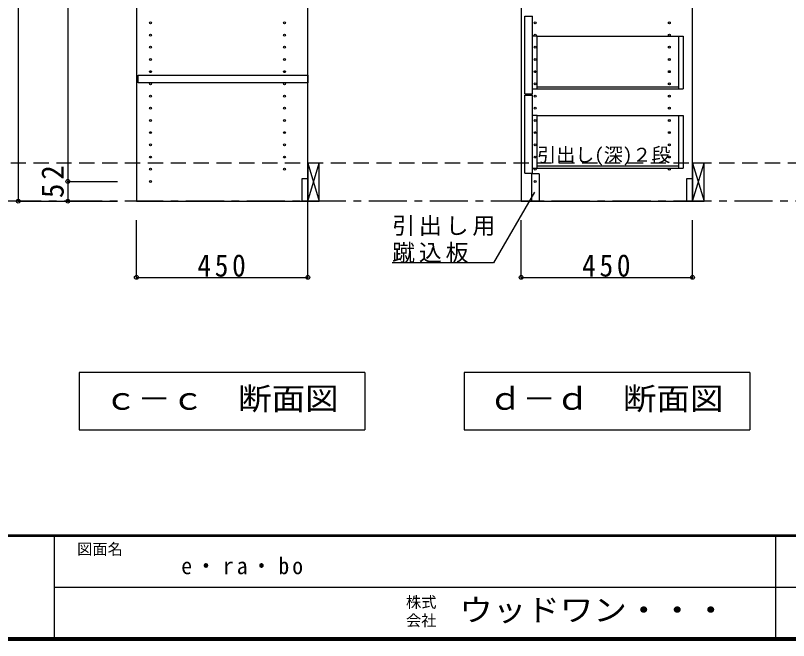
# Model space of a CAD drawing. Units: millimetres at full size, sheet at 1:20. Extents: x -8005 to 8005, y -2932 to 2722.
# Drawn here: x 4003 to 6033, y -2864 to -1224 of the extents above; entities that cross this region are included whole.
import ezdxf
from ezdxf.enums import TextEntityAlignment as Align

# ---------------------------------------------------------------- set-up
doc = ezdxf.new("R2010")
doc.units = ezdxf.units.MM
doc.header["$LTSCALE"] = 20
doc.header["$PDMODE"] = 32
doc.header["$PDSIZE"] = 10
for name, pattern in [('CHAIN1', [8, 5, -1, 1, -1]), ('DASHED1', [1.8, 1.2, -0.6]), ('DASHED2', [3, 2, -1])]:
    doc.linetypes.add(name, pattern=pattern)
for name, color, linetype in [('0-4_可動棚', 3, 'Continuous'), ('0-5', 4, 'Continuous'), ('0-7_桟木・巾木', 2, 'Continuous'), ('0-8_引き出し', 2, 'Continuous'), ('0-A_文字', 7, 'Continuous'), ('0-B_寸法', 7, 'Continuous'), ('F-1_枠', 6, 'Continuous'), ('F-A_文字', 7, 'Continuous')]:
    doc.layers.add(name, color=color, linetype=linetype)
doc.styles.add('ＭＳ ゴシック', font='')
doc.styles.get('ＭＳ ゴシック').set_extended_font_data('MS Gothic')

# ---------------------------------------------------------------- blocks, each defined once
blk = doc.blocks.new('無垢引出（深）2段')
at = {"layer": '0-A_文字', "color": 2}
for p, q in [((-188.69, 227.37), (-168.69, 227.37)), ((-188.69, 23.37), (-188.69, 227.37)), ((-168.69, 23.37), (-168.69, 227.37)), ((-156.69, 174.37), (-168.69, 174.37)), ((-156.69, 36.37), (-156.69, 174.37)), ((214.15, 174.37), (226.31, 174.37)), ((214.31, 174.37), (214.31, 36.37)), ((226.31, 174.37), (226.31, 36.37)), ((-156.69, 41.87), (214.31, 41.87)), ((-188.69, 23.37), (-168.69, 23.37)), ((-168.69, 36.37), (-156.69, 36.37)), ((214.31, 36.37), (226.31, 36.37)), ((-188.69, 19.37), (-168.69, 19.37)), ((-188.69, -184.63), (-188.69, 19.37)), ((-168.69, -184.63), (-168.69, 19.37)), ((-156.69, -33.63), (-168.69, -33.63)), ((-156.69, -171.63), (-156.69, -33.63)), ((214.15, -33.63), (226.31, -33.63)), ((214.31, -33.63), (214.31, -171.63)), ((226.31, -33.63), (226.31, -171.63)), ((-168.69, -171.63), (-156.69, -171.63)), ((-156.69, -166.13), (214.31, -166.13)), ((214.31, -171.63), (226.31, -171.63)), ((-188.69, -184.63), (-168.69, -184.63))]:
    blk.add_line(p, q, dxfattribs=at)
at = {"layer": '0-A_文字'}
for p, q in [((-156.69, 174.37), (214.15, 174.37)), ((-156.69, 36.37), (214.31, 36.37)), ((-156.69, -33.63), (214.15, -33.63)), ((-156.69, -171.63), (214.31, -171.63))]:
    blk.add_line(p, q, dxfattribs=at)
at = {"layer": '0-A_文字', "linetype": 'DASHED1'}
for p, q in [((214.15, 174.37), (226.31, 174.37)), ((214.15, -33.63), (226.31, -33.63))]:
    blk.add_line(p, q, dxfattribs=at)
at = {"layer": '0-A_文字', "style": 'ＭＳ ゴシック'}
blk.add_text('引出し(深)２段', height=36.66, dxfattribs=at).set_placement((-156.69, -166.13), align=Align.BOTTOM_LEFT)

msp = doc.modelspace()

# ---------------------------------------------------------------- linework, layer by layer
at = {"layer": '0-4_可動棚', "color": 2}
msp.add_lwpolyline([(4325.66, -1380.77), (4770.66, -1380.77), (4770.66, -1400.77), (4325.66, -1400.77)], close=True, dxfattribs=at)
at = {"layer": '0-5', "color": 3}
for p, q in [((4320.66, 570.73), (4320.66, -1711.27)), ((4770.66, -1711.27), (4770.66, 570.73)), ((5330.66, 570.73), (5330.66, -1711.27)), ((5780.66, -1711.27), (5780.66, 570.73)), ((4320.66, -1711.27), (4770.66, -1711.27)), ((5330.66, -1711.27), (5780.66, -1711.27))]:
    msp.add_line(p, q, dxfattribs=at)
at = {"layer": '0-5'}
for centre in [(4357.66, -1243.27), (4709.66, -1243.27), (5367.66, -1243.27), (5719.66, -1243.27), (4357.66, -1275.27), (4709.66, -1275.27), (5367.66, -1275.27), (5719.66, -1275.27), (4357.66, -1307.27), (4709.66, -1307.27), (5367.66, -1307.27), (5719.66, -1307.27), (4357.66, -1339.27), (4709.66, -1339.27), (5367.66, -1339.27), (5719.66, -1339.27), (4357.66, -1371.27), (4709.66, -1371.27), (5367.66, -1371.27), (5719.66, -1371.27), (4357.66, -1403.27), (4709.66, -1403.27), (5367.66, -1403.27), (5719.66, -1403.27), (4357.66, -1435.27), (4709.66, -1435.27), (5367.66, -1435.27), (5719.66, -1435.27), (4357.66, -1467.27), (4709.66, -1467.27), (5367.66, -1467.27), (5719.66, -1467.27), (4357.66, -1499.27), (4709.66, -1499.27), (5367.66, -1499.27), (5719.66, -1499.27), (4357.66, -1531.27), (4709.66, -1531.27), (5367.66, -1531.27), (5719.66, -1531.27), (4357.66, -1563.27), (4709.66, -1563.27), (5367.66, -1563.27), (5719.66, -1563.27), (4357.66, -1595.27), (4709.66, -1595.27), (5367.66, -1595.27), (5719.66, -1595.27), (4357.66, -1627.27), (4709.66, -1627.27), (5367.66, -1627.27), (5719.66, -1627.27), (4357.66, -1659.27), (5367.66, -1659.27)]:
    msp.add_circle(centre, 2.5, dxfattribs=at)
at = {"layer": '0-7_桟木・巾木'}
for p, q in [((4755.66, -1651.27), (4770.66, -1651.27)), ((4770.66, -1651.27), (4770.66, -1711.27)), ((5765.66, -1651.27), (5780.66, -1651.27)), ((5780.66, -1651.27), (5780.66, -1711.27))]:
    msp.add_line(p, q, dxfattribs=at)
for points in [[(4770.66, -1711.27), (4755.66, -1711.27), (4755.66, -1651.27)], [(5780.66, -1711.27), (5765.66, -1711.27), (5765.66, -1651.27)]]:
    msp.add_lwpolyline(points, dxfattribs=at)
at = {"layer": '0-8_引き出し', "color": 3}
for p, q in [((4770.66, -1611.27), (4770.66, -1711.27)), ((4800.66, -1611.27), (4770.66, -1611.27)), ((4800.66, -1711.27), (4800.66, -1611.27)), ((5780.66, -1611.27), (5780.66, -1711.27)), ((5810.66, -1611.27), (5780.66, -1611.27)), ((5810.66, -1711.27), (5810.66, -1611.27)), ((4770.66, -1711.27), (4800.66, -1711.27)), ((5780.66, -1711.27), (5810.66, -1711.27))]:
    msp.add_line(p, q, dxfattribs=at)
at = {"layer": '0-8_引き出し', "color": 7}
for p, q in [((4770.66, -1711.27), (4800.66, -1611.27)), ((4770.66, -1611.27), (4800.66, -1711.27)), ((5780.66, -1711.27), (5810.66, -1611.27)), ((5780.66, -1611.27), (5810.66, -1711.27)), ((5357.66, -1639.27), (5357.66, -1711.27)), ((5377.66, -1639.27), (5357.66, -1639.27))]:
    msp.add_line(p, q, dxfattribs=at)
msp.add_lwpolyline([(5377.66, -1639.27), (5377.66, -1711.27), (5357.66, -1711.27)], dxfattribs=at)
at = {"layer": '0-A_文字'}
for p, q in [((5365.41, -1687.54), (5258.33, -1873.01)), ((5258.33, -1873.01), (4992.04, -1873.01)), ((4170.66, -2161.27), (4170.66, -2311.27)), ((4920.66, -2161.27), (4170.66, -2161.27)), ((4920.66, -2161.27), (4920.66, -2311.27)), ((5180.66, -2161.27), (5180.66, -2311.27)), ((5930.66, -2161.27), (5180.66, -2161.27)), ((5930.66, -2161.27), (5930.66, -2311.27)), ((4170.66, -2311.27), (4920.66, -2311.27)), ((5180.66, -2311.27), (5930.66, -2311.27))]:
    msp.add_line(p, q, dxfattribs=at)
at = {"layer": '0-A_文字', "linetype": 'CHAIN1'}
for p, q in [((6790.66, -1711.27), (1220.66, -1711.27)), ((4770.66, -1811.27), (4770.66, -1711.27))]:
    msp.add_line(p, q, dxfattribs=at)
at = {"layer": '0-B_寸法', "color": 4}
for p, q in [((4010.66, 570.73), (4010.66, -1711.27)), ((4140.66, 484.73), (4140.66, -1659.27)), ((4140.66, -1659.27), (4270.66, -1659.27)), ((4140.66, -1659.27), (4140.66, -1711.27)), ((4010.66, -1711.27), (4270.66, -1711.27)), ((4140.66, -1711.27), (4270.66, -1711.27)), ((4320.66, -1911.27), (4320.66, -1761.27)), ((4770.66, -1911.27), (4770.66, -1761.27)), ((5330.66, -1911.27), (5330.66, -1761.27)), ((5780.66, -1911.27), (5780.66, -1761.27)), ((4320.66, -1911.27), (4770.66, -1911.27)), ((5330.66, -1911.27), (5780.66, -1911.27))]:
    msp.add_line(p, q, dxfattribs=at)
at = {"layer": '0-B_寸法', "color": 4, "linetype": 'DASHED2'}
msp.add_line((6790.66, -1611.27), (1220.66, -1611.27), dxfattribs=at)
at = {"layer": '0-B_寸法'}
for p in [(4140.66, -1659.27), (4010.66, -1711.27), (4140.66, -1711.27), (4320.66, -1911.27), (4770.66, -1911.27), (5330.66, -1911.27), (5780.66, -1911.27)]:
    msp.add_point(p, dxfattribs=at)
at = {"layer": 'F-1_枠'}
for p, q in [((8005, -2587.71), (205, -2587.71)), ((8005, -2591.04), (205, -2591.04)), ((4105, -2591.04), (4105, -2857.71)), ((5998.33, -2591.04), (5998.33, -2857.71)), ((4105, -2724.37), (7998.33, -2724.38)), ((8005, -2857.71), (205, -2857.71)), ((8005, -2861.04), (205, -2861.04)), ((8005, -2864.37), (205, -2864.37))]:
    msp.add_line(p, q, dxfattribs=at)

# ---------------------------------------------------------------- block references
at = {"layer": '0-A_文字'}
msp.add_blockref('無垢引出（深）2段', (5529.36, -1452.64), dxfattribs=at)

# ---------------------------------------------------------------- texts
at = {"layer": '0-A_文字', "style": 'ＭＳ ゴシック', "width": 1.1}
for s, p in [('ｃ－ｃ\u3000断面図', (4235.66, -2276.27)), ('ｄ－ｄ\u3000断面図', (5245.66, -2276.27))]:
    msp.add_text(s, height=58.65, dxfattribs=at).set_placement(p, align=Align.BOTTOM_LEFT)
at = {"layer": '0-A_文字', "char_height": 43.99, "attachment_point": 7, "style": 'ＭＳ ゴシック'}
for s, insert in [('\\T1.17;引出し用', (4992.04, -1802.53)), ('\\T1.17;蹴込板', (4992.04, -1873.01))]:
    msp.add_mtext(s, dxfattribs=dict(at, insert=insert))
at = {"layer": '0-B_寸法', "insert": (4130.66, -1703), "char_height": 58.65, "attachment_point": 7, "rotation": 90, "style": 'ＭＳ ゴシック'}
msp.add_mtext('\\T1.27;\\W0.95;52', dxfattribs=at)
at = {"layer": '0-B_寸法', "char_height": 58.65, "attachment_point": 7, "style": 'ＭＳ ゴシック'}
for insert in [(4480.66, -1910.06), (5490.66, -1910.06)]:
    msp.add_mtext('\\T1.27;\\W0.9;450', dxfattribs=dict(at, insert=insert))
at = {"layer": 'F-A_文字', "style": 'ＭＳ ゴシック'}
for s, p in [('図面名', (4165, -2647.71)), ('株式', (5028.33, -2787.04)), ('会社', (5028.33, -2835.04))]:
    msp.add_text(s, height=29.33, dxfattribs=at).set_placement(p, align=Align.BOTTOM_LEFT)
at = {"layer": 'F-A_文字', "style": 'ＭＳ ゴシック', "width": 1.1}
msp.add_text('ウッドワン・・・', height=58.65, dxfattribs=at).set_placement((5168.33, -2831.04), align=Align.BOTTOM_LEFT)
at = {"layer": 'F-A_文字', "insert": (4438.33, -2691.04), "char_height": 43.99, "attachment_point": 7, "style": 'ＭＳ ゴシック'}
msp.add_mtext('\\T1.28;\\W0.95;e・ra・bo', dxfattribs=at)

doc.saveas('drawing.dxf')
